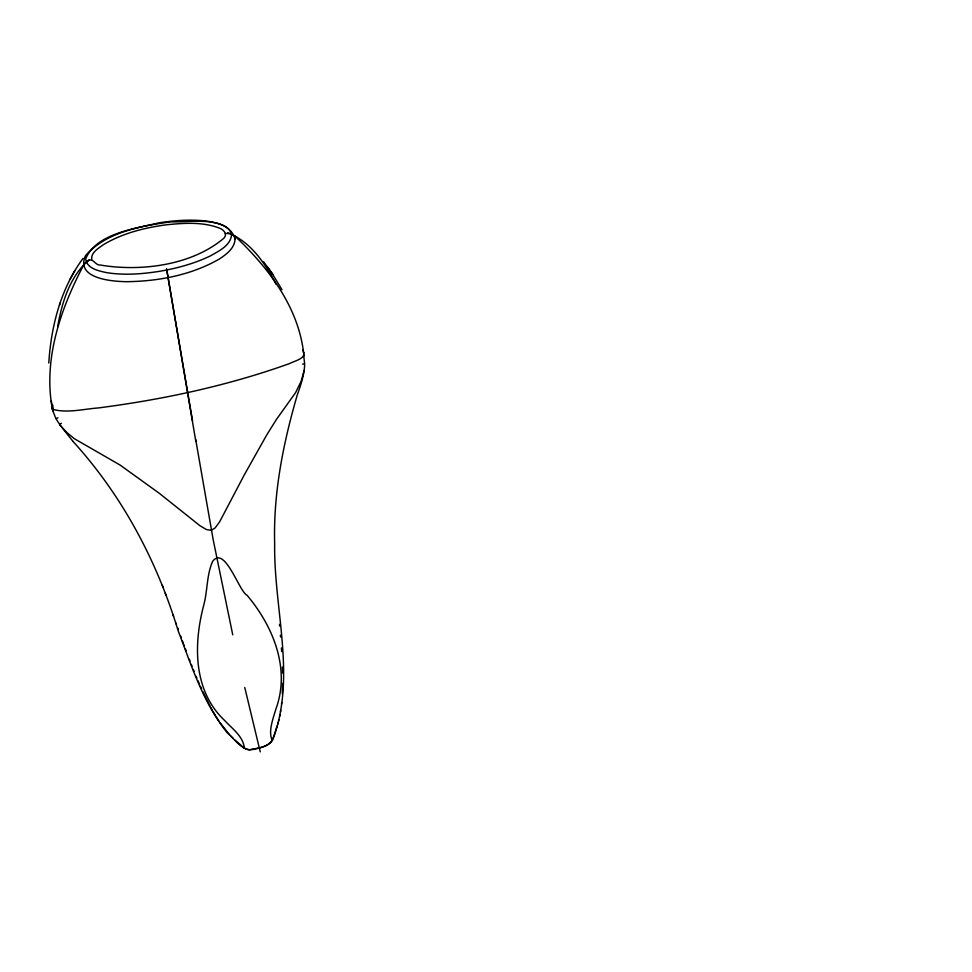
<?xml version="1.0" encoding="UTF-8"?>
<svg xmlns="http://www.w3.org/2000/svg" width="972" height="972" viewBox="0 0 972 972"><rect width="100%" height="100%" fill="white"/><g stroke="black" fill="none" stroke-linecap="round" stroke-linejoin="round"><path stroke-width="1.46" d="M51.273 400.914L52.877 410.804M282.658 683.413L282.33 693.729M303.969 355.995L303.786 352.739M48.794 363.066C51.091 326.155 60.774 288.441 83.057 258.358M281.528 704.105L281.686 702.562M255.782 748.877C262.671 747.213 271.504 745.281 273.691 737.408C295.962 674.957 273.691 608.022 274.663 543.761C273.193 493.193 283.241 443.05 297.347 394.717C300.336 386.419 303.191 377.974 304.297 369.178C304.151 367.282 306.083 363.078 302.584 364.123M280.483 711.869L280.726 710.313M304.115 370.551L301.174 381.206L295.597 392.627L276.4 419.467L266.802 434.836L244.166 475.138L219.611 521.867L215.019 528.051L211.155 530.299L206.453 529.57L199.953 525.718L159.299 493.302L120.03 465.017L74.394 438.737L66.57 432.285L60.471 425.627L55.963 418.725L57.968 417.79M57.615 326.896C61.941 302.426 69.705 276.473 89.193 259.706M279.632 716.522L279.936 714.955M278.527 721.236L278.928 719.669M277.652 724.359L278.101 722.803M275.404 731.175L274.639 733.556M275.574 730.64L276.279 728.49M59.486 305.22L60.325 302.717M277.166 725.902L276.461 727.967M274.432 734.164L273.545 736.606M273.205 737.456L272.67 738.696M272.488 739.109L271.65 740.81M271.467 741.162C266.486 747.687 256.9 748.185 249.367 749.74C239.914 748.404 234.276 738.477 227.399 732.924C203.27 703.23 191.63 665.954 178.131 630.731C156.99 560.905 122.253 495.562 73.07 441.495M70.142 279L74.917 270.52M61.394 423.27L59.596 424.472L72.973 441.385M255.381 748.95C251.699 749.825 247.423 750.651 244.251 747.978C243.377 736.412 232.126 728.672 224.69 720.507C192.893 690.752 193.428 643.671 203.913 604.535C207.619 590.32 206.623 574.914 212.637 561.354C224.86 544.891 239.343 592.033 246.9 595.095C273.071 626.089 290.555 668.566 276.024 708.697C273.156 718.32 268.138 731.272 272.014 739.741M91.745 259.463C90.785 252.513 98.537 248.273 103.287 244.75C122.241 233.353 144.148 227.825 165.896 224.848C183.538 223.038 202.249 221.64 219.186 228.007C223.135 229.21 227.655 233.766 224.289 237.848C192.407 265.247 141.28 271.905 100.553 265.077C95.499 265.721 93.263 258.188 89.181 260.314C86.508 261.553 84.758 263.06 83.592 265.174C60.859 308.27 43.303 358.583 52.148 407.79C52.512 408.75 53.387 409.394 54.298 409.759C68.769 413.051 83.859 409.005 98.391 407.936C163.381 399.492 227.898 385.702 289.644 363.528C293.58 361.377 303.738 358.984 303.774 354.318M225.37 233.474L230.498 233.669L234.531 235.746C267.725 266.838 298.319 306.557 303.616 353.079M227.727 232.758C250.74 241.578 265.125 263.412 276.133 284.334M243.996 747.808L234.969 740.069M232.988 738.27L230.716 736.047M229.623 734.893L219.976 722.633M263.691 261.918L272.731 274.481L282.002 289.705M267.3 266.899L272.731 274.481L268.977 269.171M219.113 721.358L215.93 716.352M215.164 715.1L212.941 711.31M212.224 710.046L210.803 707.47M210.11 706.182L202.844 691.639M55.817 418.446L52.986 411.12M200.378 686.22L201.605 688.929M198.009 680.789L199.187 683.51M196.137 676.378L196.842 678.067M302.778 350.199L303.057 350.892M303.701 352.532L303.41 351.803M193.355 669.574L194.048 671.275M191.338 664.471L192.006 666.172M189.333 659.308L189.99 661.033M185.458 649.065L186.065 650.681M162.336 585.338L162.919 586.918M183.647 644.193L184.255 645.809M165.264 593.285L165.86 594.888M182.457 640.937L183.052 642.565M180.695 636.089L181.278 637.705M177.779 628.009L178.35 629.625M172.992 614.668L173.599 616.345M176.017 623.101L176.394 624.158M52.184 407.839L52.828 410.597M52.233 408.216L52.609 409.807M52.549 409.528L52.804 410.318M52.828 410.621L52.84 405.215M260.229 751.83L244.762 687.496M303.786 356.408L304.661 363.844M232.745 634.838L213.16 539.594L195.664 439.38M52.78 410.245L52.111 405.688M192.529 420.779L166.589 268.831L195.822 441.434M279.462 624.364L279.62 626.089M280.41 635.202L280.568 637.037M243.948 746.982L243.984 747.723M281.406 647.972L281.661 651.629M282.451 667.096L282.609 673.049M235.066 239.039C234.665 248.31 226.233 254.518 219.125 259.135C191.241 275.125 158.485 281.309 126.603 281.686C112.084 281.503 75.306 278.636 85.463 255.648C106.398 231.858 140.855 226.087 170.829 221.823C189.516 222.612 227.715 214.812 235.066 239.039M231.543 234.823C230.595 245.564 219.016 250.934 210.766 255.697C194.777 263.521 177.414 268.199 159.918 271.249C142.337 274.055 124.258 275.477 106.58 272.634C98.755 270.909 86.678 268.6 85.706 258.831C96.313 233.268 135.059 228.736 158.922 222.843C175.92 220.243 193.343 218.967 210.402 221.665C218.226 223.402 229.757 225.443 231.543 234.823"/></g></svg>
